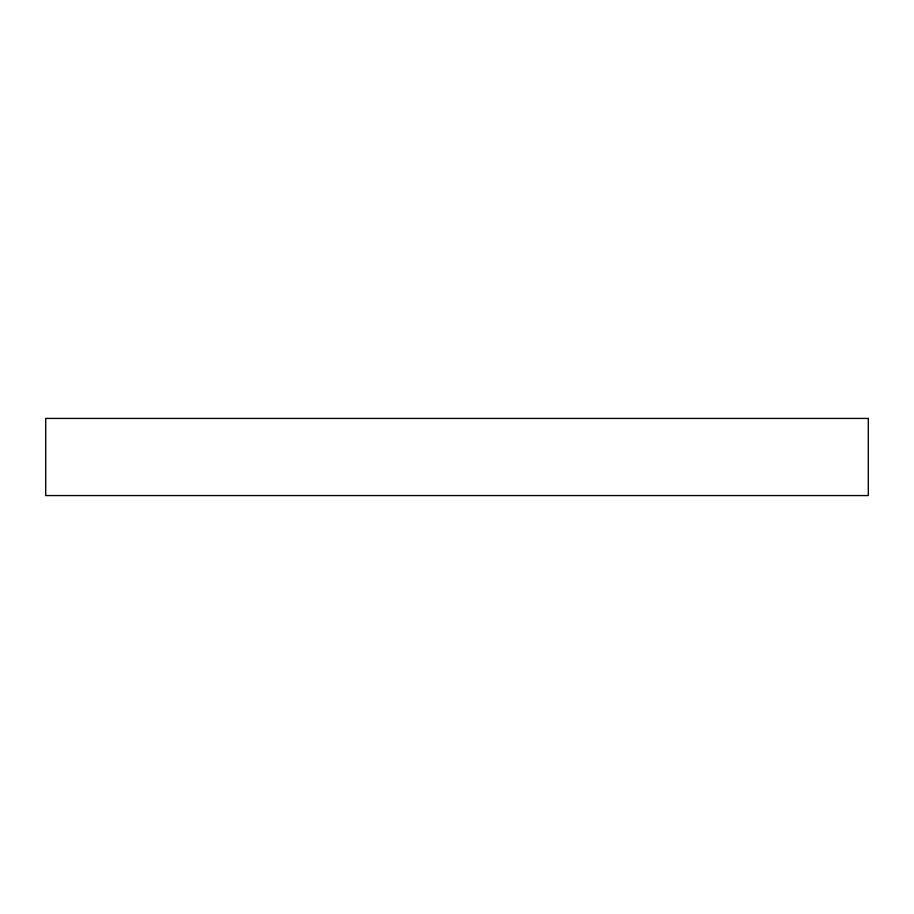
<?xml version="1.0" encoding="UTF-8"?>
<svg xmlns="http://www.w3.org/2000/svg" width="914" height="914" viewBox="0 0 914 914"><rect width="100%" height="100%" fill="white"/><g stroke="black" fill="none" stroke-linecap="round" stroke-linejoin="round"><path stroke-width="1.37" d="M868.3 418.429L45.7 418.429L45.7 495.571L868.3 495.571L868.3 418.429"/></g></svg>
